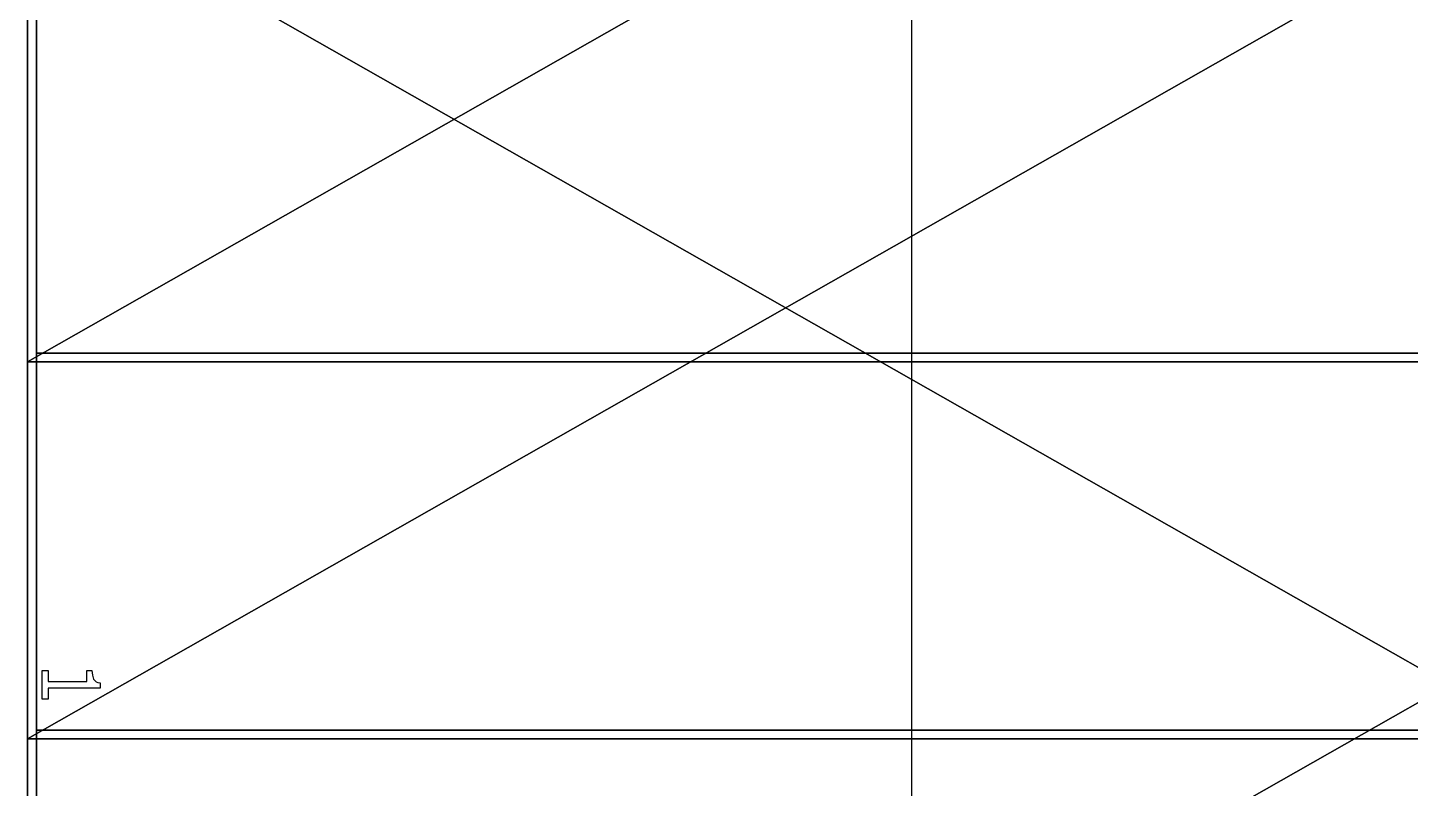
# Model space of a CAD drawing. Extents: x -93 to 34039, y -1114 to 8560.
# Drawn here: x 3 to 586, y -375 to -55 of the extents above; entities that cross this region are included whole.
import ezdxf

# ---------------------------------------------------------------- set-up
doc = ezdxf.new("R2010")
doc.units = 0
doc.layers.get('0').update_dxf_attribs({"color": 13, "linetype": 'CONTINUOUS'})
for name, color, linetype in [('_____18________1____', 32, 'CONTINUOUS'), ('_____18________1_____', 134, 'CONTINUOUS'), ('_SYSTEM__CT_MODE', 252, 'CONTINUOUS'), ('_SYSTEM__RG_COLOR', 36, 'CONTINUOUS')]:
    doc.layers.add(name, color=color, linetype=linetype)

# ---------------------------------------------------------------- blocks, each defined once
blk = doc.blocks.new('TELO_95')
for p, q in [((568, 0), (568, 970)), ((568, 0, 18), (568, 970, 18)), ((0, 0), (568, 0)), ((0, 0, 18), (568, 0, 18)), ((568, 0), (568, 0, 18))]:
    blk.add_line(p, q)
mesh = blk.add_polyface()
corners = [(568, 970), (0, 0), (0, 970), (568, 0)]
mesh.append_faces([[corners[k] for k in face] for face in [(0, 1, 2), (1, 0, 3)]], dxfattribs={"vtx0": -1})
mesh = blk.add_polyface()
corners = [(568, 0, 18), (0, 970, 18), (0, 0, 18), (568, 970, 18)]
mesh.append_faces([[corners[k] for k in face] for face in [(0, 1, 2), (1, 0, 3)]], dxfattribs={"vtx0": -1})
blk = doc.blocks.new('MARKWR_KROMKI')
at = {"color": 250}
for p, q in [((608, 155.5, 16), (92, 155.5, 16)), ((608, 155.5), (92, 155.5)), ((700, 0, 16), (700, 0))]:
    blk.add_line(p, q, dxfattribs=at)
blk = doc.blocks.new('1_V_2')
at = {"color": 250}
for p, q in [((-0.84, 23.18), (-0.72, 23.93)), ((-0.72, 23.93), (1.26, 23.93)), ((1.26, 23.93), (1.26, 6.79)), ((-5.15, 19.53), (-5.15, 21.27)), ((-1.19, 19.53), (-5.15, 19.53)), ((-1.19, 6.79), (-1.19, 19.53)), ((-5.15, 6.79), (-1.19, 6.79)), ((-5.15, 4.85), (-5.15, 6.79)), ((5.15, 4.85), (-5.15, 4.85)), ((1.26, 6.79), (5.15, 6.79)), ((5.15, 6.79), (5.15, 4.85))]:
    blk.add_line(p, q, dxfattribs=at)
blk.add_polyline3d([(-5.15, 21.27, 0), (-3.42, 21.4, 0), (-2.03, 21.79, 0), (-1.1, 22.61, 0), (-0.84, 23.18, 0)], dxfattribs=at)
blk = doc.blocks.new('M_K_RIGHT')
for p, q in [((0, 515, 5), (0, 0, 5)), ((0, 0, -5), (0, 515, -5)), ((0, 0, 5), (0, 0, -5))]:
    blk.add_line(p, q)
mesh = blk.add_polyface()
corners = [(0, 515, -5), (0, 0, 5), (0, 0, -5), (0, 515, 5)]
mesh.append_faces([[corners[k] for k in face] for face in [(0, 1, 2), (1, 0, 3)]], dxfattribs={"vtx0": -1})
blk = doc.blocks.new('M_K_FRONT')
for p, q in [((0, 0, 5), (749, 0, 5)), ((749, 0, -5), (0, 0, -5)), ((749, 0, 5), (749, 0, -5))]:
    blk.add_line(p, q)
mesh = blk.add_polyface()
corners = [(749, 0, 5), (0, 0, -5), (749, 0, -5), (0, 0, 5)]
mesh.append_faces([[corners[k] for k in face] for face in [(0, 1, 2), (1, 0, 3)]], dxfattribs={"vtx0": -1})
blk = doc.blocks.new('KR_F')
at = {"color": 250}
for p, q in [((700, 0, 16), (0, 0, 16)), ((0, 0), (700, 0)), ((700, 0), (700, 0, 16))]:
    blk.add_line(p, q, dxfattribs=at)
mesh = blk.add_polyface()
corners = [(700, 0, 16), (0, 0), (700, 0), (0, 0, 16)]
mesh.append_faces([[corners[k] for k in face] for face in [(0, 1, 2), (1, 0, 3)]], dxfattribs={"vtx0": -1})
blk = doc.blocks.new('KR_P')
at = {"color": 250}
for p, q in [((0, 0), (0, 500)), ((0, 500, 16), (0, 0, 16)), ((0, 0, 16), (0, 0))]:
    blk.add_line(p, q, dxfattribs=at)
mesh = blk.add_polyface()
corners = [(0, 500), (0, 0, 16), (0, 0), (0, 500, 16)]
mesh.append_faces([[corners[k] for k in face] for face in [(0, 1, 2), (1, 0, 3)]], dxfattribs={"vtx0": -1})
blk = doc.blocks.new('KR_35')
at = {"yscale": 1.94, "zscale": 1.125}
blk.add_blockref('KR_P', (568, 0), dxfattribs=at)
at = {"xscale": 0.8114285714285715, "zscale": 1.125}
blk.add_blockref('KR_F', (0, 0), dxfattribs=at)
blk = doc.blocks.new('RAM_PANEL_95')
at = {"color": 250}
for p, q in [((568, 0), (568, 970)), ((568, 0, 18), (568, 970, 18)), ((0, 0), (568, 0)), ((0, 0, 18), (568, 0, 18)), ((568, 0), (568, 0, 18))]:
    blk.add_line(p, q, dxfattribs=at)
for name in ['TELO_95', 'KR_35']:
    blk.add_blockref(name, (0, 0))
at = {"layer": '_SYSTEM__CT_MODE', "xscale": 0.8114285714285707, "yscale": 1.939999999999999, "zscale": 1.124999999999998}
blk.add_blockref('MARKWR_KROMKI', (0, 0), dxfattribs=at)
at = {"layer": '_SYSTEM__CT_MODE', "xscale": 0.9714640198511212, "yscale": 1.031620319277108}
blk.add_blockref('1_V_2', (284, 0, 18), dxfattribs=at)
at = {"layer": '_SYSTEM__RG_COLOR', "yscale": 1.871844660194175, "zscale": 1.2}
blk.add_blockref('M_K_RIGHT', (565, 3, 9), dxfattribs=at)
at = {"layer": '_SYSTEM__RG_COLOR', "xscale": 0.7503337783711621, "zscale": 1.199999999999999}
blk.add_blockref('M_K_FRONT', (3, 3, 9), dxfattribs=at)
blk = doc.blocks.new('PANEL_G_34')
blk.add_blockref('RAM_PANEL_95', (0, 0))
blk = doc.blocks.new('RAM_PANEL_27')
at = {"layer": '_SYSTEM__RG_COLOR', "color": 1, "xscale": 1.2, "yscale": 1.236363636363636}
blk.add_blockref('PANEL_G_34', (9, 3, 3), dxfattribs=at)
blk = doc.blocks.new('PANEL_V_25')
blk.add_blockref('RAM_PANEL_27', (0, 0))
blk = doc.blocks.new('RAM_PANEL_28')
at = {"layer": '_SYSTEM__RG_COLOR', "xscale": 1.2, "yscale": 1.236363636363636}
blk.add_blockref('PANEL_G_34', (9, 3, 3), dxfattribs=at)
blk = doc.blocks.new('PANEL_V_26')
blk.add_blockref('RAM_PANEL_28', (0, 0))
blk = doc.blocks.new('RAM_PANEL_35')
at = {"layer": '_SYSTEM__RG_COLOR', "xscale": 1.2, "yscale": 1.236363636363636}
blk.add_blockref('PANEL_G_34', (9, 3, 3), dxfattribs=at)
blk = doc.blocks.new('PANEL_V_29')
blk.add_blockref('RAM_PANEL_35', (0, 0))
blk = doc.blocks.new('RAM_PANEL_34')
at = {"layer": '_SYSTEM__RG_COLOR', "color": 1, "xscale": 1.2, "yscale": 1.236363636363636}
blk.add_blockref('PANEL_G_34', (9, 3, 3), dxfattribs=at)
blk = doc.blocks.new('PANEL_V_28')
blk.add_blockref('RAM_PANEL_34', (0, 0))

msp = doc.modelspace()

# ---------------------------------------------------------------- block references
at = {"layer": '_____18________1____', "rotation": 270.0000000000001}
for name, p in [('PANEL_V_26', (0, 336.1, 128)), ('PANEL_V_25', (0, 18.1))]:
    msp.add_blockref(name, p, dxfattribs=at)
at = {"layer": '_____18________1_____', "rotation": 270.0000000000001}
for name, p in [('PANEL_V_29', (0, 495.1, 2118)), ('PANEL_V_28', (0, 18.1, 2100))]:
    msp.add_blockref(name, p, dxfattribs=at)

doc.saveas('drawing.dxf')
